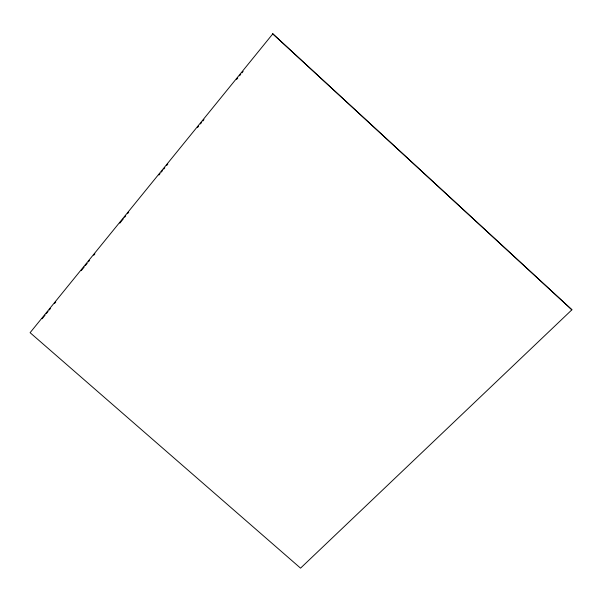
<?xml version="1.0" encoding="UTF-8"?>
<svg xmlns="http://www.w3.org/2000/svg" width="602" height="602" viewBox="0 0 602 602"><rect width="100%" height="100%" fill="white"/><g stroke="black" fill="none" stroke-linecap="round" stroke-linejoin="round"><path stroke-width="0.9" d="M272.804 33.855L30.1 332.688L300.548 568.145L571.9 309.797L272.804 33.855L571.9 309.797M42.148 318.759L45.105 315.117M46.294 313.657L48.07 311.467M49.259 310.007L50.44 308.548M54.594 303.438L55.775 301.978M81.27 270.607L84.235 266.957M85.416 265.497L87.2 263.315M88.381 261.855L89.57 260.395M93.716 255.286L94.905 253.826M119.806 223.184L123.357 218.804M124.546 217.345L125.728 215.885M127.511 213.695L128.693 212.235M158.928 175.031L160.117 173.572M161.298 172.112L162.487 170.652M163.669 169.192L164.858 167.732M166.634 165.542L167.823 164.083M197.464 127.601L198.645 126.142M200.421 123.952L201.61 122.499M202.799 121.04L203.98 119.58M236.586 79.449L237.775 77.989M239.551 75.799L240.732 74.339M241.921 72.88L243.11 71.42"/></g></svg>
